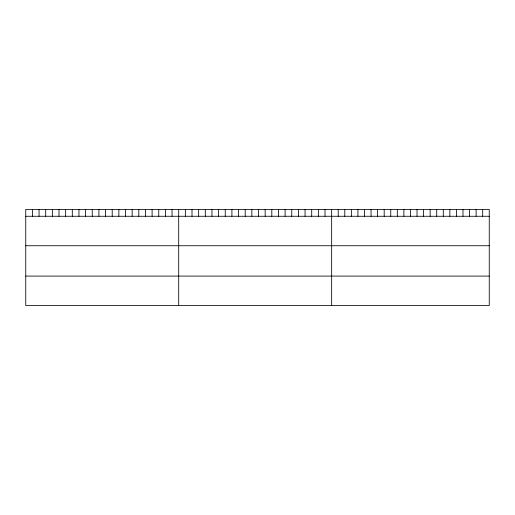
<?xml version="1.0" encoding="UTF-8"?>
<svg xmlns="http://www.w3.org/2000/svg" width="515" height="515" viewBox="0 0 515 515"><rect width="100%" height="100%" fill="white"/><g stroke="black" fill="none" stroke-linecap="round" stroke-linejoin="round"><path stroke-width="0.77" d="M489.25 216.268L489.25 305.543L25.75 305.543L25.75 209.457L489.25 209.457L489.25 216.268L25.75 216.268M25.75 245.732L489.25 245.732M25.75 276.085L489.25 276.085M482.684 209.457L482.684 216.268M476.118 209.457L476.118 216.268M469.551 209.457L469.551 216.268M462.985 209.457L462.985 216.268M456.419 209.457L456.419 216.268M449.853 209.457L449.853 216.268M443.286 209.457L443.286 216.268M436.72 209.457L436.72 216.268M430.154 209.457L430.154 216.268M423.588 209.457L423.588 216.268M417.021 209.457L417.021 216.268M410.455 209.457L410.455 216.268M403.889 209.457L403.889 216.268M397.323 209.457L397.323 216.268M390.756 209.457L390.756 216.268M384.19 209.457L384.19 216.268M377.624 209.457L377.624 216.268M371.058 209.457L371.058 216.268M364.491 209.457L364.491 216.268M357.925 209.457L357.925 216.268M351.359 209.457L351.359 216.268M344.793 209.457L344.793 216.268M338.226 209.457L338.226 216.268M331.66 209.457L331.66 305.543M325.01 209.457L325.01 216.268M318.36 209.457L318.36 216.268M311.71 209.457L311.71 216.268M305.06 209.457L305.06 216.268M298.41 209.457L298.41 216.268M291.76 209.457L291.76 216.268M285.11 209.457L285.11 216.268M278.461 209.457L278.461 216.268M271.811 209.457L271.811 216.268M265.161 209.457L265.161 216.268M258.511 209.457L258.511 216.268M251.854 209.457L251.854 216.268M245.204 209.457L245.204 216.268M238.554 209.457L238.554 216.268M231.905 209.457L231.905 216.268M225.255 209.457L225.255 216.268M218.605 209.457L218.605 216.268M211.955 209.457L211.955 216.268M205.305 209.457L205.305 216.268M198.655 209.457L198.655 216.268M192.005 209.457L192.005 216.268M185.355 209.457L185.355 216.268M178.705 209.457L178.705 305.543M172.055 209.457L172.055 216.268M165.405 209.457L165.405 216.268M158.755 209.457L158.755 216.268M152.105 209.457L152.105 216.268M145.455 209.457L145.455 216.268M138.805 209.457L138.805 216.268M132.155 209.457L132.155 216.268M125.506 209.457L125.506 216.268M118.856 209.457L118.856 216.268M112.206 209.457L112.206 216.268M105.556 209.457L105.556 216.268M98.899 209.457L98.899 216.268M92.249 209.457L92.249 216.268M85.599 209.457L85.599 216.268M78.95 209.457L78.95 216.268M72.3 209.457L72.3 216.268M65.65 209.457L65.65 216.268M59 209.457L59 216.268M52.35 209.457L52.35 216.268M45.7 209.457L45.7 216.268M39.05 209.457L39.05 216.268M32.4 209.457L32.4 216.268"/></g></svg>
